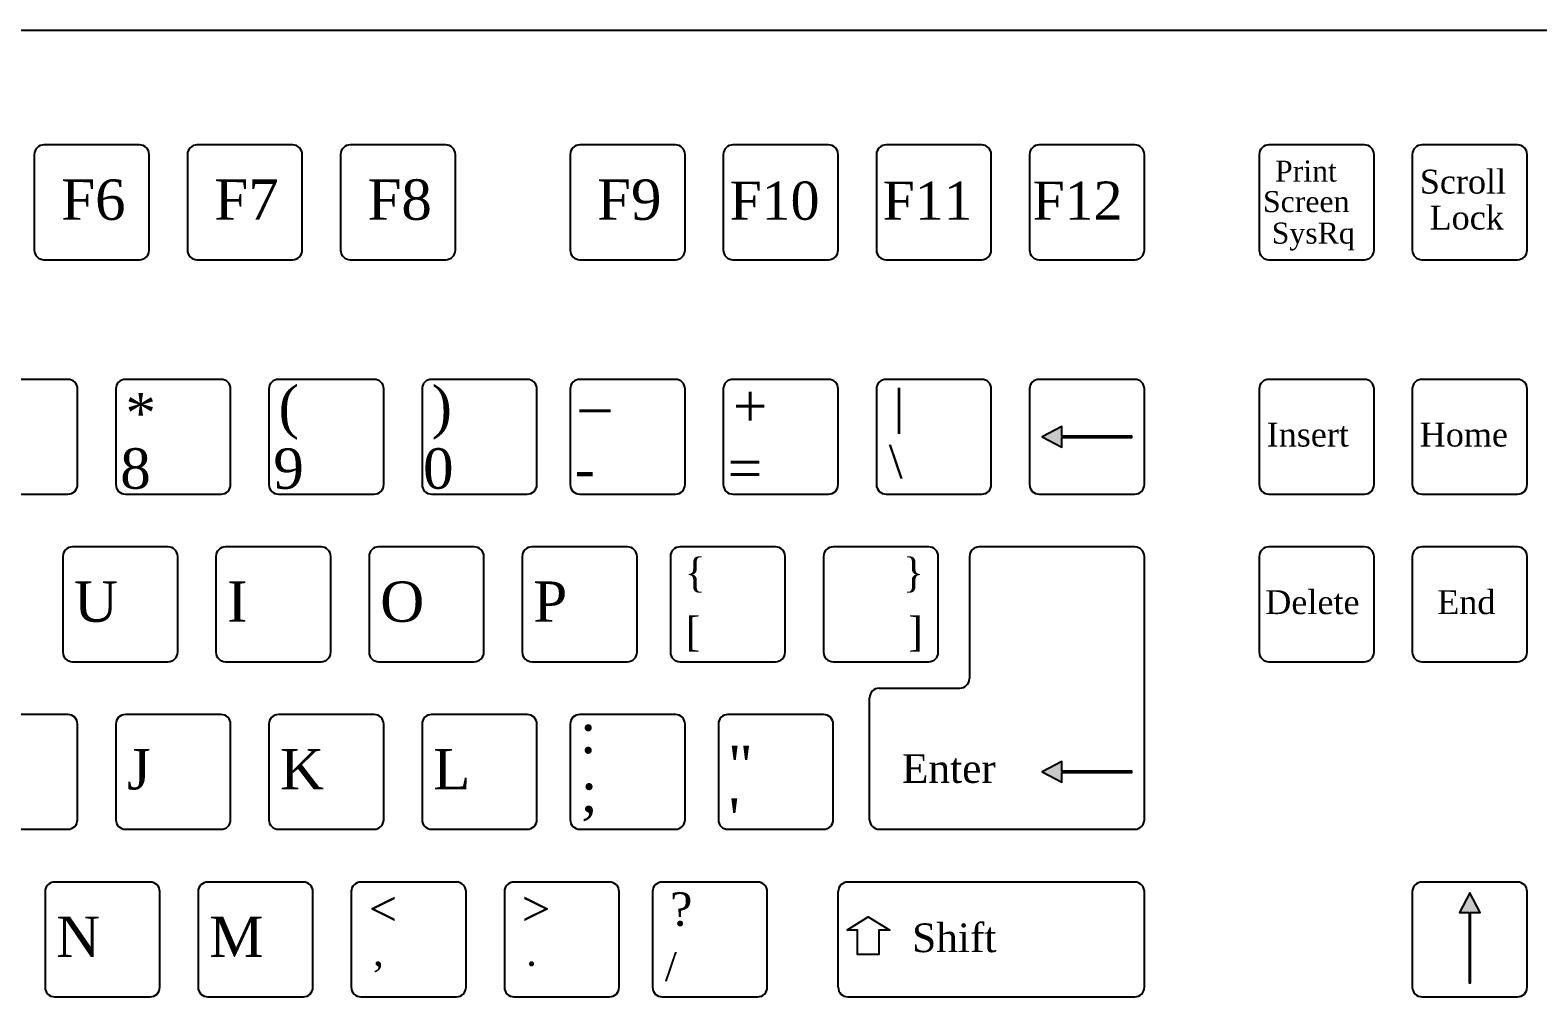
# Model space of a CAD drawing. Header units: metres. Extents: x 3586 to 7307, y 3108 to 6437.
# Drawn here: x 4054.2012 to 4054.4192, y 3258.383 to 3258.5228 of the extents above; entities that cross this region are included whole.
import ezdxf

# ---------------------------------------------------------------- set-up
doc = ezdxf.new("R2010")
doc.units = ezdxf.units.M
doc.layers.add('FURNITURE', color=40, linetype='Continuous')
doc.layers.add('TEXT', color=151, linetype='Continuous')
doc.styles.add('STYLE1', font='times.ttf', dxfattribs={"height": 6})

msp = doc.modelspace()

# ---------------------------------------------------------------- hatches: boundary and pattern name
at = {"layer": 'TEXT'}
for points in [[(4054.35037, 3258.4639), (4054.36052, 3258.4639), (4054.36052, 3258.46409), (4054.35037, 3258.46409), (4054.35037, 3258.4655), (4054.34754, 3258.46399), (4054.35037, 3258.46249)], [(4054.35037, 3258.41542), (4054.36052, 3258.41542), (4054.36052, 3258.41561), (4054.35037, 3258.41561), (4054.35037, 3258.41702), (4054.34754, 3258.41552), (4054.35037, 3258.41401)], [(4054.40926, 3258.39519), (4054.40926, 3258.38503), (4054.40945, 3258.38503), (4054.40945, 3258.39519), (4054.41086, 3258.39519), (4054.40935, 3258.39801), (4054.40785, 3258.39519)]]:
    msp.add_hatch(color=256, dxfattribs=at).paths.add_polyline_path(points)

# ---------------------------------------------------------------- linework, layer by layer
for p, q in [((4054.33703, 3258.44667), (4054.33703, 3258.42902)), ((4054.36093, 3258.44806), (4054.33841, 3258.44806)), ((4054.36231, 3258.4086), (4054.36231, 3258.44667)), ((4054.32397, 3258.42764), (4054.33564, 3258.42764)), ((4054.32258, 3258.4086), (4054.32258, 3258.42625)), ((4054.32397, 3258.40722), (4054.36093, 3258.40722)), ((4054.31804, 3258.38436), (4054.31804, 3258.3982)), ((4054.36093, 3258.39958), (4054.31942, 3258.39958)), ((4054.36231, 3258.38436), (4054.36231, 3258.3982)), ((4054.31942, 3258.38298), (4054.36093, 3258.38298))]:
    msp.add_line(p, q)
for points in [[(4054.20321, 3258.48961), (4054.21704, 3258.48961, 0.414214), (4054.21843, 3258.49099), (4054.21843, 3258.50483, 0.414214), (4054.21704, 3258.50621), (4054.20321, 3258.50621, 0.414214), (4054.20182, 3258.50483), (4054.20182, 3258.49099, 0.414214)], [(4054.22534, 3258.48961), (4054.23918, 3258.48961, 0.414214), (4054.24056, 3258.49099), (4054.24056, 3258.50483, 0.414214), (4054.23918, 3258.50621), (4054.22534, 3258.50621, 0.414214), (4054.22396, 3258.50483), (4054.22396, 3258.49099, 0.414214)], [(4054.24748, 3258.48961), (4054.26131, 3258.48961, 0.414214), (4054.2627, 3258.49099), (4054.2627, 3258.50483, 0.414214), (4054.26131, 3258.50621), (4054.24748, 3258.50621, 0.414214), (4054.2461, 3258.50483), (4054.2461, 3258.49099, 0.414214)], [(4054.28068, 3258.48961), (4054.29452, 3258.48961, 0.414214), (4054.2959, 3258.49099), (4054.2959, 3258.50483, 0.414214), (4054.29452, 3258.50621), (4054.28068, 3258.50621, 0.414214), (4054.2793, 3258.50483), (4054.2793, 3258.49099, 0.414214)], [(4054.30282, 3258.48961), (4054.31666, 3258.48961, 0.414214), (4054.31804, 3258.49099), (4054.31804, 3258.50483, 0.414214), (4054.31666, 3258.50621), (4054.30282, 3258.50621, 0.414214), (4054.30144, 3258.50483), (4054.30144, 3258.49099, 0.414214)], [(4054.32496, 3258.48961), (4054.33879, 3258.48961, 0.414214), (4054.34018, 3258.49099), (4054.34018, 3258.50483, 0.414214), (4054.33879, 3258.50621), (4054.32496, 3258.50621, 0.414214), (4054.32357, 3258.50483), (4054.32357, 3258.49099, 0.414214)], [(4054.34709, 3258.48961), (4054.36093, 3258.48961, 0.414214), (4054.36231, 3258.49099), (4054.36231, 3258.50483, 0.414214), (4054.36093, 3258.50621), (4054.34709, 3258.50621, 0.414214), (4054.34571, 3258.50483), (4054.34571, 3258.49099, 0.414214)], [(4054.3803, 3258.48961), (4054.39413, 3258.48961, 0.414214), (4054.39552, 3258.49099), (4054.39552, 3258.50483, 0.414214), (4054.39413, 3258.50621), (4054.3803, 3258.50621, 0.414214), (4054.37892, 3258.50483), (4054.37892, 3258.49099, 0.414214)], [(4054.40244, 3258.48961), (4054.41627, 3258.48961, 0.414214), (4054.41765, 3258.49099), (4054.41765, 3258.50483, 0.414214), (4054.41627, 3258.50621), (4054.40244, 3258.50621, 0.414214), (4054.40105, 3258.50483), (4054.40105, 3258.49099, 0.414214)], [(4054.19285, 3258.45569), (4054.20669, 3258.45569, 0.414214), (4054.20807, 3258.45708), (4054.20807, 3258.47091, 0.414214), (4054.20669, 3258.4723), (4054.19285, 3258.4723, 0.414214), (4054.19147, 3258.47091), (4054.19147, 3258.45708, 0.414214)], [(4054.21499, 3258.45569), (4054.22882, 3258.45569, 0.414214), (4054.23021, 3258.45708), (4054.23021, 3258.47091, 0.414214), (4054.22882, 3258.4723), (4054.21499, 3258.4723, 0.414214), (4054.21361, 3258.47091), (4054.21361, 3258.45708, 0.414214)], [(4054.23713, 3258.45569), (4054.25096, 3258.45569, 0.414214), (4054.25234, 3258.45708), (4054.25234, 3258.47091, 0.414214), (4054.25096, 3258.4723), (4054.23713, 3258.4723, 0.414214), (4054.23574, 3258.47091), (4054.23574, 3258.45708, 0.414214)], [(4054.25926, 3258.45569), (4054.2731, 3258.45569, 0.414214), (4054.27448, 3258.45708), (4054.27448, 3258.47091, 0.414214), (4054.2731, 3258.4723), (4054.25926, 3258.4723, 0.414214), (4054.25788, 3258.47091), (4054.25788, 3258.45708, 0.414214)], [(4054.28068, 3258.45569), (4054.29452, 3258.45569, 0.414214), (4054.2959, 3258.45708), (4054.2959, 3258.47091, 0.414214), (4054.29452, 3258.4723), (4054.28068, 3258.4723, 0.414214), (4054.2793, 3258.47091), (4054.2793, 3258.45708, 0.414214)], [(4054.30282, 3258.45569), (4054.31666, 3258.45569, 0.414214), (4054.31804, 3258.45708), (4054.31804, 3258.47091, 0.414214), (4054.31666, 3258.4723), (4054.30282, 3258.4723, 0.414214), (4054.30144, 3258.47091), (4054.30144, 3258.45708, 0.414214)], [(4054.32496, 3258.45569), (4054.33879, 3258.45569, 0.414214), (4054.34018, 3258.45708), (4054.34018, 3258.47091, 0.414214), (4054.33879, 3258.4723), (4054.32496, 3258.4723, 0.414214), (4054.32357, 3258.47091), (4054.32357, 3258.45708, 0.414214)], [(4054.34709, 3258.45569), (4054.36093, 3258.45569, 0.414214), (4054.36231, 3258.45708), (4054.36231, 3258.47091, 0.414214), (4054.36093, 3258.4723), (4054.34709, 3258.4723, 0.414214), (4054.34571, 3258.47091), (4054.34571, 3258.45708, 0.414214)], [(4054.3803, 3258.45569), (4054.39413, 3258.45569, 0.414214), (4054.39552, 3258.45708), (4054.39552, 3258.47091, 0.414214), (4054.39413, 3258.4723), (4054.3803, 3258.4723, 0.414214), (4054.37892, 3258.47091), (4054.37892, 3258.45708, 0.414214)], [(4054.40244, 3258.45569), (4054.41627, 3258.45569, 0.414214), (4054.41765, 3258.45708), (4054.41765, 3258.47091, 0.414214), (4054.41627, 3258.4723), (4054.40244, 3258.4723, 0.414214), (4054.40105, 3258.47091), (4054.40105, 3258.45708, 0.414214)], [(4054.20733, 3258.43146), (4054.22117, 3258.43146, 0.414214), (4054.22255, 3258.43284), (4054.22255, 3258.44667, 0.414214), (4054.22117, 3258.44806), (4054.20733, 3258.44806, 0.414214), (4054.20595, 3258.44667), (4054.20595, 3258.43284, 0.414214)], [(4054.22947, 3258.43146), (4054.2433, 3258.43146, 0.414214), (4054.24469, 3258.43284), (4054.24469, 3258.44667, 0.414214), (4054.2433, 3258.44806), (4054.22947, 3258.44806, 0.414214), (4054.22808, 3258.44667), (4054.22808, 3258.43284, 0.414214)], [(4054.2516, 3258.43146), (4054.26544, 3258.43146, 0.414214), (4054.26682, 3258.43284), (4054.26682, 3258.44667, 0.414214), (4054.26544, 3258.44806), (4054.2516, 3258.44806, 0.414214), (4054.25022, 3258.44667), (4054.25022, 3258.43284, 0.414214)], [(4054.27374, 3258.43146), (4054.28758, 3258.43146, 0.414214), (4054.28896, 3258.43284), (4054.28896, 3258.44667, 0.414214), (4054.28758, 3258.44806), (4054.27374, 3258.44806, 0.414214), (4054.27236, 3258.44667), (4054.27236, 3258.43284, 0.414214)], [(4054.29516, 3258.43146), (4054.309, 3258.43146, 0.414214), (4054.31038, 3258.43284), (4054.31038, 3258.44667, 0.414214), (4054.309, 3258.44806), (4054.29516, 3258.44806, 0.414214), (4054.29378, 3258.44667), (4054.29378, 3258.43284, 0.414214)], [(4054.3173, 3258.43146), (4054.33114, 3258.43146, 0.414214), (4054.33252, 3258.43284), (4054.33252, 3258.44667, 0.414214), (4054.33114, 3258.44806), (4054.3173, 3258.44806, 0.414214), (4054.31592, 3258.44667), (4054.31592, 3258.43284, 0.414214)], [(4054.3803, 3258.43146), (4054.39413, 3258.43146, 0.414214), (4054.39552, 3258.43284), (4054.39552, 3258.44667, 0.414214), (4054.39413, 3258.44806), (4054.3803, 3258.44806, 0.414214), (4054.37892, 3258.44667), (4054.37892, 3258.43284, 0.414214)], [(4054.40244, 3258.43146), (4054.41627, 3258.43146, 0.414214), (4054.41765, 3258.43284), (4054.41765, 3258.44667, 0.414214), (4054.41627, 3258.44806), (4054.40244, 3258.44806, 0.414214), (4054.40105, 3258.44667), (4054.40105, 3258.43284, 0.414214)], [(4054.19285, 3258.40722), (4054.20669, 3258.40722, 0.414214), (4054.20807, 3258.4086), (4054.20807, 3258.42244, 0.414214), (4054.20669, 3258.42382), (4054.19285, 3258.42382, 0.414214), (4054.19147, 3258.42244), (4054.19147, 3258.4086, 0.414214)], [(4054.21499, 3258.40722), (4054.22882, 3258.40722, 0.414214), (4054.23021, 3258.4086), (4054.23021, 3258.42244, 0.414214), (4054.22882, 3258.42382), (4054.21499, 3258.42382, 0.414214), (4054.21361, 3258.42244), (4054.21361, 3258.4086, 0.414214)], [(4054.23713, 3258.40722), (4054.25096, 3258.40722, 0.414214), (4054.25234, 3258.4086), (4054.25234, 3258.42244, 0.414214), (4054.25096, 3258.42382), (4054.23713, 3258.42382, 0.414214), (4054.23574, 3258.42244), (4054.23574, 3258.4086, 0.414214)], [(4054.25926, 3258.40722), (4054.2731, 3258.40722, 0.414214), (4054.27448, 3258.4086), (4054.27448, 3258.42244, 0.414214), (4054.2731, 3258.42382), (4054.25926, 3258.42382, 0.414214), (4054.25788, 3258.42244), (4054.25788, 3258.4086, 0.414214)], [(4054.28068, 3258.40722), (4054.29452, 3258.40722, 0.414214), (4054.2959, 3258.4086), (4054.2959, 3258.42244, 0.414214), (4054.29452, 3258.42382), (4054.28068, 3258.42382, 0.414214), (4054.2793, 3258.42244), (4054.2793, 3258.4086, 0.414214)], [(4054.30211, 3258.40722), (4054.31594, 3258.40722, 0.414214), (4054.31733, 3258.4086), (4054.31733, 3258.42244, 0.414214), (4054.31594, 3258.42382), (4054.30211, 3258.42382, 0.414214), (4054.30072, 3258.42244), (4054.30072, 3258.4086, 0.414214)], [(4054.20475, 3258.38298), (4054.21859, 3258.38298, 0.414214), (4054.21997, 3258.38436), (4054.21997, 3258.3982, 0.414214), (4054.21859, 3258.39958), (4054.20475, 3258.39958, 0.414214), (4054.20337, 3258.3982), (4054.20337, 3258.38436, 0.414214)], [(4054.22689, 3258.38298), (4054.24072, 3258.38298, 0.414214), (4054.24211, 3258.38436), (4054.24211, 3258.3982, 0.414214), (4054.24072, 3258.39958), (4054.22689, 3258.39958, 0.414214), (4054.2255, 3258.3982), (4054.2255, 3258.38436, 0.414214)], [(4054.24902, 3258.38298), (4054.26286, 3258.38298, 0.414214), (4054.26424, 3258.38436), (4054.26424, 3258.3982, 0.414214), (4054.26286, 3258.39958), (4054.24902, 3258.39958, 0.414214), (4054.24764, 3258.3982), (4054.24764, 3258.38436, 0.414214)], [(4054.27116, 3258.38298), (4054.285, 3258.38298, 0.414214), (4054.28638, 3258.38436), (4054.28638, 3258.3982, 0.414214), (4054.285, 3258.39958), (4054.27116, 3258.39958, 0.414214), (4054.26978, 3258.3982), (4054.26978, 3258.38436, 0.414214)], [(4054.29258, 3258.38298), (4054.30642, 3258.38298, 0.414214), (4054.3078, 3258.38436), (4054.3078, 3258.3982, 0.414214), (4054.30642, 3258.39958), (4054.29258, 3258.39958, 0.414214), (4054.2912, 3258.3982), (4054.2912, 3258.38436, 0.414214)], [(4054.40244, 3258.38298), (4054.41627, 3258.38298, 0.414214), (4054.41765, 3258.38436), (4054.41765, 3258.3982, 0.414214), (4054.41627, 3258.39958), (4054.40244, 3258.39958, 0.414214), (4054.40105, 3258.3982), (4054.40105, 3258.38436, 0.414214)]]:
    msp.add_lwpolyline(points, format="xyb", close=True)
for centre, start, end in [((4054.33841, 3258.44667), 90, 180), ((4054.36093, 3258.44667), 0, 90), ((4054.33564, 3258.42902), 270, 0), ((4054.32397, 3258.42625), 90, 180), ((4054.32397, 3258.4086), 180, 270), ((4054.36093, 3258.4086), 270, 0), ((4054.31942, 3258.3982), 90, 180), ((4054.36093, 3258.3982), 0, 90), ((4054.31942, 3258.38436), 180, 270), ((4054.36093, 3258.38436), 270, 0)]:
    msp.add_arc(centre, 0.00138, start, end)
at = {"layer": 'FURNITURE'}
msp.add_line((4054.02473, 3258.52281), (4054.54907, 3258.52281), dxfattribs=at)
at = {"layer": 'TEXT'}
for points in [[(4054.35037, 3258.4639), (4054.36052, 3258.4639), (4054.36052, 3258.46409), (4054.35037, 3258.46409), (4054.35037, 3258.4655), (4054.34754, 3258.46399), (4054.35037, 3258.46249)], [(4054.35037, 3258.41542), (4054.36052, 3258.41542), (4054.36052, 3258.41561), (4054.35037, 3258.41561), (4054.35037, 3258.41702), (4054.34754, 3258.41552), (4054.35037, 3258.41401)], [(4054.40926, 3258.39519), (4054.40926, 3258.38503), (4054.40945, 3258.38503), (4054.40945, 3258.39519), (4054.41086, 3258.39519), (4054.40935, 3258.39801), (4054.40785, 3258.39519)], [(4054.31929, 3258.39264), (4054.32239, 3258.39455), (4054.3255, 3258.39264), (4054.32394, 3258.39264), (4054.32394, 3258.38909), (4054.32084, 3258.38909), (4054.32084, 3258.39264)]]:
    msp.add_lwpolyline(points, close=True, dxfattribs=at)

# ---------------------------------------------------------------- texts
at = {"layer": 'TEXT', "style": 'STYLE1'}
for s, height, p in [('Print', 0.003044, (4054.3812, 3258.5009)), ('Scroll', 0.003459, (4054.40213, 3258.49917)), ('F6', 0.005837, (4054.20571, 3258.49538)), ('F7', 0.005837, (4054.22785, 3258.49538)), ('F8', 0.005837, (4054.24999, 3258.49538)), ('F9', 0.005837, (4054.28319, 3258.49538)), ('F10', 0.005534, (4054.30234, 3258.49538)), ('F11', 0.005534, (4054.32447, 3258.49538)), ('F12', 0.005534, (4054.34614, 3258.49538)), ('Screen', 0.003044, (4054.37946, 3258.49649)), ('Lock', 0.003459, (4054.40354, 3258.49397)), ('SysRq', 0.003044, (4054.38072, 3258.49193)), ('*', 0.00584, (4054.215, 3258.46448)), ('(', 0.00584, (4054.23713, 3258.46546)), (')', 0.00584, (4054.25927, 3258.46546)), ('+', 0.00584, (4054.30283, 3258.46546)), ('|', 0.00484, (4054.3261, 3258.46597)), ('_', 0.00584, (4054.28069, 3258.46866)), ('Insert', 0.003459, (4054.37999, 3258.46258)), ('Home', 0.003459, (4054.40212, 3258.46258)), ('8', 0.00584, (4054.21425, 3258.45648)), ('9', 0.00584, (4054.23638, 3258.45648)), ('0', 0.00584, (4054.25803, 3258.45648)), ('\\', 0.00484, (4054.32535, 3258.45799)), ('=', 0.00584, (4054.30208, 3258.45648)), ('-', 0.00584, (4054.27994, 3258.45648)), ('{', 0.00415, (4054.29586, 3258.44229)), ('U', 0.00584, (4054.20756, 3258.43723)), ('I', 0.00584, (4054.2297, 3258.43723)), ('O', 0.00584, (4054.25183, 3258.43723)), ('P', 0.00584, (4054.27397, 3258.43723)), ('Delete', 0.003459, (4054.37979, 3258.43834)), ('End', 0.003459, (4054.40465, 3258.43834)), ('[', 0.00415, (4054.29602, 3258.43376)), (':', 0.00584, (4054.28069, 3258.41824)), ('J', 0.00584, (4054.21522, 3258.41299)), ('K', 0.00584, (4054.23735, 3258.41299)), ('L', 0.00584, (4054.25949, 3258.41299)), ('"', 0.00584, (4054.30211, 3258.41349)), ('Enter', 0.004151, (4054.32726, 3258.41393)), (';', 0.00584, (4054.28081, 3258.40973)), ("'", 0.00584, (4054.30223, 3258.40584)), ('?', 0.00484, (4054.29373, 3258.39325)), ('<', 0.00484, (4054.25017, 3258.39325)), ('>', 0.00484, (4054.2723, 3258.39325)), ('N', 0.00584, (4054.20498, 3258.38875)), ('M', 0.00584, (4054.22712, 3258.38875)), ('Shift', 0.004151, (4054.32873, 3258.38945)), ('/', 0.00415, (4054.29298, 3258.38527)), (',', 0.00415, (4054.25079, 3258.38747)), ('.', 0.00415, (4054.27293, 3258.38747))]:
    msp.add_text(s, height=height, dxfattribs=at).set_placement(p)
at = {"layer": 'TEXT', "style": 'STYLE1', "text_generation_flag": 2}
for s, p in [('{', (4054.33044, 3258.44229)), ('[', (4054.33027, 3258.43376))]:
    msp.add_text(s, height=0.00415, dxfattribs=at).set_placement(p)

doc.saveas('drawing.dxf')
